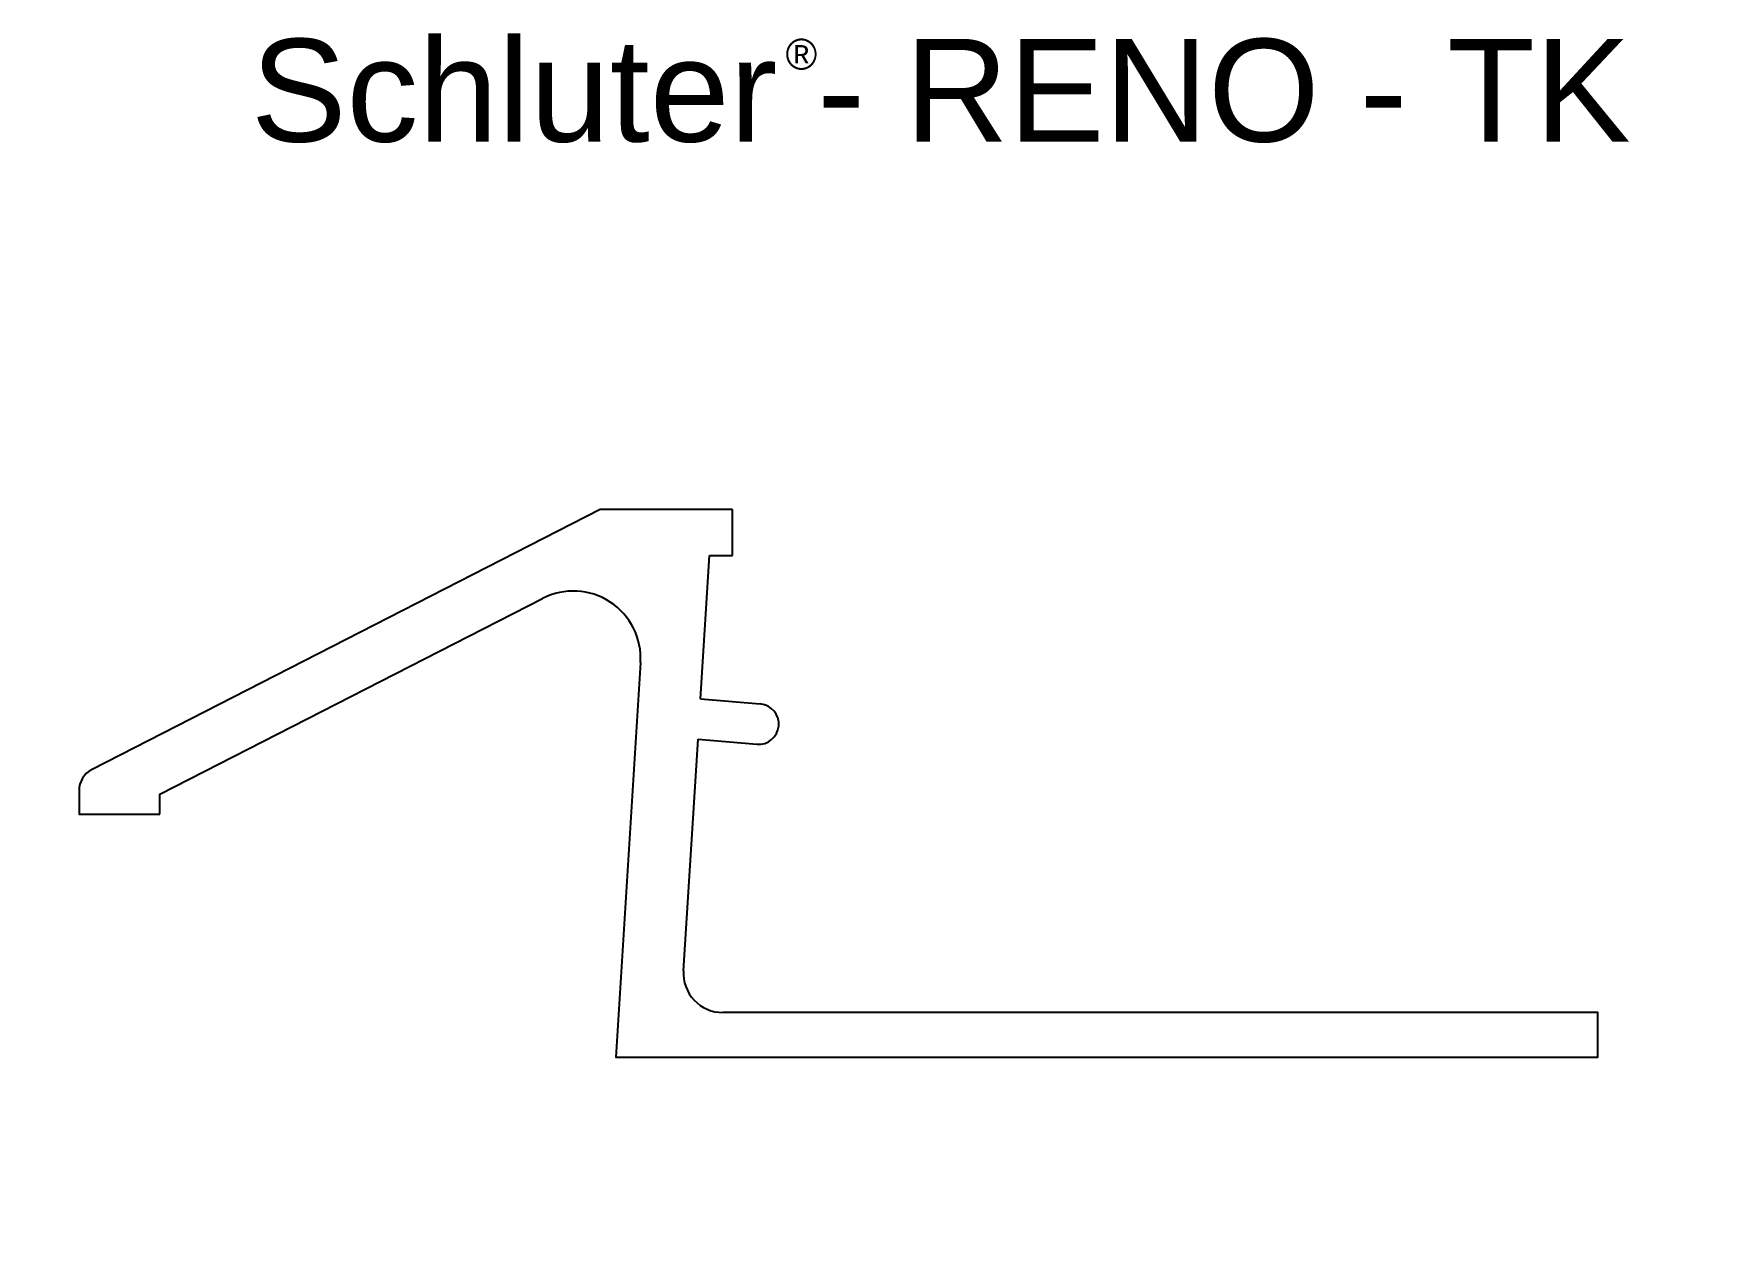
# Model space of a CAD drawing. Extents: x 3.6 to 5.22, y 2.57 to 3.75.
import ezdxf

# ---------------------------------------------------------------- set-up
doc = ezdxf.new("R2010")
doc.units = 0
doc.header["$MEASUREMENT"] = 0
doc.layers.get('0').update_dxf_attribs({"linetype": 'CONTINUOUS'})
for name, color, linetype in [('DETAILS', 7, 'CONTINUOUS'), ('RENO-TK', 7, 'CONTINUOUS'), ('TEXT', 7, 'CONTINUOUS')]:
    doc.layers.add(name, color=color, linetype=linetype)
doc.layers.get('0').off()
doc.styles.add('STYLE1', font='ARIAL.TTF')
doc.dimstyles.get("Standard").update_dxf_attribs({"dimtxt": 0.18, "dimasz": 0.18, "dimexe": 0.18, "dimexo": 0.0625, "dimgap": 0.09, "dimtad": 0, "dimtih": 1, "dimtoh": 1, "dimdec": 4, "dimzin": 0, "dimdsep": 46, "dimtxsty": 'Standard', "dimcen": 0.09, "dimadec": 0, "dimazin": 0, "dimtfac": 1, "dimtdec": 4, "dimtofl": 0, "dimtmove": 0, "dimatfit": 0, "dimfxl": 0, "dimtolj": 1, "dimtzin": 0, "dimarcsym": 0})

# ---------------------------------------------------------------- blocks, each defined once
blk = doc.blocks.new('*D1')
at = {"color": 0, "linetype": 'ByBlock'}
for p, q in [((4.3085, 3.2916), (5.217, 3.2916)), ((5.207, 3.2616), (5.207, 3.0861)), ((5.207, 2.8323), (5.207, 3.0078)), ((5.1504, 2.8023), (5.217, 2.8023))]:
    blk.add_line(p, q, dxfattribs=at)
for points in [[(5.202, 3.2616), (5.212, 3.2616), (5.207, 3.2916)], [(5.202, 2.8323), (5.212, 2.8323), (5.207, 2.8023)]]:
    blk.add_solid(points, dxfattribs=at)
at = {"color": 7, "linetype": 'ByBlock', "insert": (5.207, 3.0469), "char_height": 0.025, "attachment_point": 5, "rotation": 90}
blk.add_mtext('\\A1;1/2', dxfattribs=at)
blk = doc.blocks.new('*D2')
at = {"color": 0, "linetype": 'ByBlock'}
for p, q in [((5.207, 2.8323), (5.207, 2.8623)), ((5.1504, 2.8023), (5.217, 2.8023)), ((5.1504, 2.7589), (5.217, 2.7589)), ((5.207, 2.7289), (5.207, 2.6673))]:
    blk.add_line(p, q, dxfattribs=at)
for points in [[(5.202, 2.8323), (5.212, 2.8323), (5.207, 2.8023)], [(5.202, 2.7289), (5.212, 2.7289), (5.207, 2.7589)]]:
    blk.add_solid(points, dxfattribs=at)
at = {"color": 7, "linetype": 'ByBlock', "insert": (5.207, 2.6156), "char_height": 0.025, "attachment_point": 5, "rotation": 90}
blk.add_mtext('\\A1;1/32', dxfattribs=at)
blk = doc.blocks.new('*D3')
at = {"color": 0, "linetype": 'ByBlock'}
for p, q in [((3.6425, 2.9652), (3.6425, 2.599)), ((5.1204, 2.7289), (5.1204, 2.599)), ((3.6725, 2.609), (4.2943, 2.609)), ((5.0904, 2.609), (4.4643, 2.609))]:
    blk.add_line(p, q, dxfattribs=at)
for points in [[(3.6725, 2.614), (3.6725, 2.604), (3.6425, 2.609)], [(5.0904, 2.614), (5.0904, 2.604), (5.1204, 2.609)]]:
    blk.add_solid(points, dxfattribs=at)
at = {"color": 7, "linetype": 'ByBlock', "insert": (4.3793, 2.609), "char_height": 0.025, "attachment_point": 5}
blk.add_mtext('\\A1;1 15/32', dxfattribs=at)
blk = doc.blocks.new('*D4')
at = {"color": 0, "linetype": 'ByBlock'}
for p, q in [((4.392, 3.3216), (4.392, 3.3516)), ((4.3085, 3.2916), (4.402, 3.2916)), ((4.3085, 3.2469), (4.402, 3.2469)), ((4.392, 3.2169), (4.392, 3.1869))]:
    blk.add_line(p, q, dxfattribs=at)
for points in [[(4.387, 3.3216), (4.397, 3.3216), (4.392, 3.2916)], [(4.387, 3.2169), (4.397, 3.2169), (4.392, 3.2469)]]:
    blk.add_solid(points, dxfattribs=at)
at = {"color": 7, "linetype": 'ByBlock', "insert": (4.392, 3.1353), "char_height": 0.025, "attachment_point": 5, "rotation": 90}
blk.add_mtext('\\A1;1/32', dxfattribs=at)
blk = doc.blocks.new('*D5')
at = {"color": 0, "linetype": 'ByBlock'}
for p, q in [((3.6425, 3.0481), (3.6425, 3.4378)), ((4.2785, 3.3216), (4.2785, 3.4378)), ((3.6725, 3.4278), (3.9172, 3.4278)), ((4.2485, 3.4278), (4.0039, 3.4278))]:
    blk.add_line(p, q, dxfattribs=at)
for points in [[(3.6725, 3.4328), (3.6725, 3.4228), (3.6425, 3.4278)], [(4.2485, 3.4328), (4.2485, 3.4228), (4.2785, 3.4278)]]:
    blk.add_solid(points, dxfattribs=at)
at = {"color": 7, "linetype": 'ByBlock', "insert": (3.9605, 3.4278), "char_height": 0.025, "attachment_point": 5}
blk.add_mtext('\\A1;5/8', dxfattribs=at)
blk = doc.blocks.new('*D6')
at = {"color": 0, "linetype": 'ByBlock'}
for p, q in [((3.7511, 2.9952), (3.9495, 2.9952)), ((3.9395, 2.9652), (3.9395, 2.9162)), ((3.9395, 2.7889), (3.9395, 2.8379)), ((4.1349, 2.7589), (3.9295, 2.7589))]:
    blk.add_line(p, q, dxfattribs=at)
for points in [[(3.9345, 2.9652), (3.9445, 2.9652), (3.9395, 2.9952)], [(3.9345, 2.7889), (3.9445, 2.7889), (3.9395, 2.7589)]]:
    blk.add_solid(points, dxfattribs=at)
at = {"color": 7, "linetype": 'ByBlock', "insert": (3.9395, 2.8771), "char_height": 0.025, "attachment_point": 5, "rotation": 90}
blk.add_mtext('\\A1;1/4', dxfattribs=at)
blk = doc.blocks.new('*D7')
at = {"color": 0, "linetype": 'ByBlock'}
for p, q in [((4.1361, 3.3183), (4.1054, 3.3785)), ((4.0832, 3.3559), (3.9023, 3.2635)), ((3.6294, 3.124), (3.8103, 3.2164)), ((3.6289, 3.0591), (3.5981, 3.1192))]:
    blk.add_line(p, q, dxfattribs=at)
for points in [[(4.0809, 3.3604), (4.0855, 3.3515), (4.1099, 3.3696)], [(3.6271, 3.1284), (3.6317, 3.1195), (3.6027, 3.1103)]]:
    blk.add_solid(points, dxfattribs=at)
at = {"color": 7, "linetype": 'ByBlock', "insert": (3.8563, 3.24), "char_height": 0.025, "attachment_point": 5, "rotation": 27.0712}
blk.add_mtext('\\A1;9/16', dxfattribs=at)
blk = doc.blocks.new('*D9')
at = {"color": 0, "linetype": 'ByBlock'}
for p, q in [((4.2785, 3.3216), (4.2785, 3.4378)), ((4.3235, 3.1129), (4.3235, 3.4378)), ((4.2485, 3.4278), (4.2185, 3.4278)), ((4.3535, 3.4278), (4.3835, 3.4278))]:
    blk.add_line(p, q, dxfattribs=at)
for points in [[(4.2485, 3.4328), (4.2485, 3.4228), (4.2785, 3.4278)], [(4.3535, 3.4328), (4.3535, 3.4228), (4.3235, 3.4278)]]:
    blk.add_solid(points, dxfattribs=at)
at = {"color": 7, "linetype": 'ByBlock', "insert": (4.4351, 3.4278), "char_height": 0.025, "attachment_point": 5}
blk.add_mtext('\\A1;1/32', dxfattribs=at)

msp = doc.modelspace()

# ---------------------------------------------------------------- linework, layer by layer
at = {"layer": 'RENO-TK', "color": 7, "linetype": 'Continuous'}
for p, q in [((4.149766, 3.291582), (3.655187, 3.038806)), ((4.278498, 3.291582), (4.149766, 3.291582)), ((4.278498, 3.246941), (4.278498, 3.291582)), ((4.247345, 3.107617), (4.256057, 3.246941)), ((4.256057, 3.246941), (4.278498, 3.246941)), ((4.247345, 3.107617), (4.305494, 3.10253)), ((4.230798, 2.842977), (4.244887, 3.068312)), ((4.244887, 3.068312), (4.302063, 3.06331))]:
    msp.add_line(p, q, dxfattribs=at)
for points in [[(3.721139, 2.995166, 0), (3.721139, 3.014808, 0), (4.093639, 3.20519, 0)], [(4.188894, 3.14273, 0), (4.164897, 2.758945, 0), (5.120358, 2.758945, 0), (5.120358, 2.802317, 0), (4.268994, 2.802317, 0)], [(3.642538, 3.018136, 0), (3.642538, 2.995166, 0), (3.721139, 2.995166, 0)]]:
    msp.add_polyline3d(points, dxfattribs=at)
for centre, radius, start, end in [((4.123471, 3.146821), 0.06555, 356.422133, 117.071233), ((4.303779, 3.08292), 0.019685, 265, 85), ((3.665751, 3.018136), 0.023213, 117.071233, 180), ((4.268994, 2.840588), 0.038271, 176.422133, 270)]:
    msp.add_arc(centre, radius, start, end, dxfattribs=at)

# ---------------------------------------------------------------- texts
at = {"layer": 'TEXT', "color": 7, "linetype": 'Continuous', "style": 'STYLE1'}
for s, height, p in [('Schluter - RENO - TK', 0.1, (3.809663, 3.649479)), ('®', 0.03, (4.33001, 3.719546))]:
    msp.add_text(s, height=height, dxfattribs=at).set_placement(p)

# ---------------------------------------------------------------- dimensions: what is measured, and where the dimension line sits
at = {"layer": 'DETAILS', "color": 7, "linetype": 'Continuous'}
for base, p1, p2, picture, middle in [((4.278498, 3.427774), (3.642538, 3.018136), (4.278498, 3.291582), '*D5', (3.960518, 3.427774)), ((4.323464, 3.427774), (4.278498, 3.291582), (4.323464, 3.08292), '*D9', (4.43513, 3.427774))]:
    dim = msp.add_linear_dim(base=base, p1=p1, p2=p2, dimstyle='Standard', override={"dimtxt": 0.025, "dimasz": 0.03, "dimexe": 0.01, "dimexo": 0.03, "dimgap": 0.01, "dimtih": 0, "dimtoh": 0, "dimdec": 5, "dimlunit": 5, "dimcen": 0.005, "dimclrt": 7, "dimatfit": 3, "dimfrac": 2}, dxfattribs=at)
    dim.commit()
    dim.dimension.update_dxf_attribs({"geometry": picture, "text_midpoint": middle})
dim = msp.add_aligned_dim(p1=(4.149766, 3.291582), p2=(3.642538, 3.032341), distance=-0.087587, dimstyle='Standard', override={"dimtxt": 0.025, "dimasz": 0.03, "dimexe": 0.01, "dimexo": 0.03, "dimgap": 0.01, "dimtih": 0, "dimtoh": 0, "dimdec": 5, "dimlunit": 5, "dimcen": 0.005, "dimclrt": 7, "dimatfit": 3, "dimfrac": 2}, dxfattribs=at)
dim.commit()
dim.dimension.update_dxf_attribs({"geometry": '*D7', "text_midpoint": (3.856291, 3.239953)})
for base, p1, p2, picture, middle in [((4.392001, 3.291582), (4.278498, 3.246941), (4.278498, 3.291582), '*D4', (4.392001, 3.135274)), ((5.206974, 2.802317), (5.120358, 2.758945), (5.120358, 2.802317), '*D2', (5.206974, 2.615612))]:
    dim = msp.add_linear_dim(base=base, p1=p1, p2=p2, angle=90, dimstyle='Standard', override={"dimtxt": 0.025, "dimasz": 0.03, "dimexe": 0.01, "dimexo": 0.03, "dimgap": 0.01, "dimtih": 0, "dimtoh": 0, "dimdec": 5, "dimlunit": 5, "dimcen": 0.005, "dimclrt": 7, "dimatfit": 3, "dimfrac": 2}, dxfattribs=at)
    dim.commit()
    dim.dimension.update_dxf_attribs({"geometry": picture, "text_midpoint": middle, "dimtype": 160})
for base, p1, p2, picture, middle in [((5.2069737, 3.2915821), (5.1203577, 2.802317), (4.2784983, 3.2915821), '*D1', (5.2069737, 3.0469495)), ((3.939457, 2.758945), (3.721139, 2.995166), (4.164897, 2.758945), '*D6', (3.939457, 2.877056))]:
    dim = msp.add_linear_dim(base=base, p1=p1, p2=p2, angle=90, dimstyle='Standard', override={"dimtxt": 0.025, "dimasz": 0.03, "dimexe": 0.01, "dimexo": 0.03, "dimgap": 0.01, "dimtih": 0, "dimtoh": 0, "dimdec": 5, "dimlunit": 5, "dimcen": 0.005, "dimclrt": 7, "dimatfit": 3, "dimfrac": 2}, dxfattribs=at)
    dim.commit()
    dim.dimension.update_dxf_attribs({"geometry": picture, "text_midpoint": middle})
dim = msp.add_linear_dim(base=(3.642538, 2.608989), p1=(5.120358, 2.758945), p2=(3.642538, 2.995166), dimstyle='Standard', override={"dimtxt": 0.025, "dimasz": 0.03, "dimexe": 0.01, "dimexo": 0.03, "dimgap": 0.01, "dimtih": 0, "dimtoh": 0, "dimdec": 5, "dimlunit": 5, "dimcen": 0.005, "dimclrt": 7, "dimatfit": 3, "dimfrac": 2}, dxfattribs=at)
dim.commit()
dim.dimension.update_dxf_attribs({"geometry": '*D3', "text_midpoint": (4.379343, 2.608989), "dimtype": 160})

doc.saveas('drawing.dxf')
